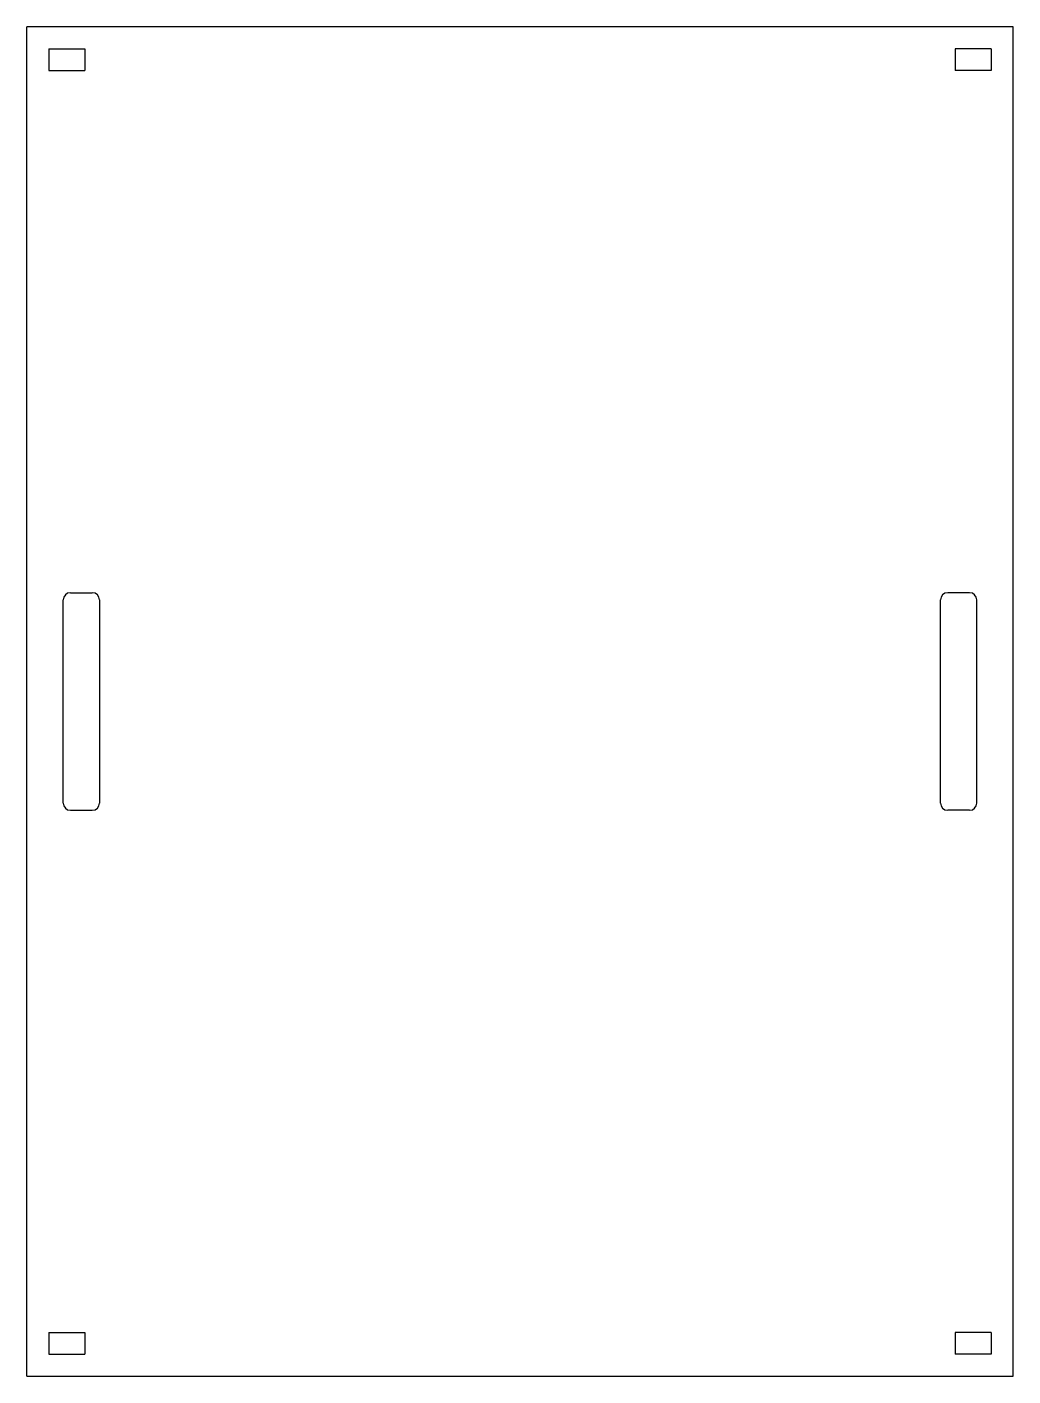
# Model space of a CAD drawing. Extents: x -68 to 68, y -118 to 68.
import ezdxf

# ---------------------------------------------------------------- set-up
doc = ezdxf.new("R2010")
doc.units = 0
doc.layers.add('VISIBLE', color=7, linetype='CONTINUOUS')

msp = doc.modelspace()

# ---------------------------------------------------------------- linework, layer by layer
at = {"layer": 'VISIBLE'}
for p, q in [((68, 68), (-68, 68)), ((-68, -118), (-68, 68)), ((68, -118), (68, 68)), ((-65, 65), (-65, 62)), ((-65, 65), (-60, 65)), ((-60, 65), (-60, 62)), ((65, 65), (60, 65)), ((60, 65), (60, 62)), ((65, 65), (65, 62)), ((-65, 62), (-60, 62)), ((65, 62), (60, 62)), ((-63, -39), (-63, -11)), ((-62, -10), (-59, -10)), ((-58, -11), (-58, -39)), ((58, -39), (58, -11)), ((62, -10), (59, -10)), ((63, -39), (63, -11)), ((-62, -40), (-59, -40)), ((62, -40), (59, -40)), ((-65, -112), (-60, -112)), ((-65, -112), (-65, -115)), ((-60, -112), (-60, -115)), ((65, -112), (60, -112)), ((60, -112), (60, -115)), ((65, -112), (65, -115)), ((-65, -115), (-60, -115)), ((65, -115), (60, -115)), ((-68, -118), (68, -118))]:
    msp.add_line(p, q, dxfattribs=at)
for centre, start, end in [((-62, -11), 90, 180), ((-59, -11), 0, 90), ((59, -11), 90, 180), ((62, -11), 0, 90), ((-62, -39), 180, 270), ((-59, -39), 270, 0), ((59, -39), 180, 270), ((62, -39), 270, 0)]:
    msp.add_arc(centre, 1, start, end, dxfattribs=at)

doc.saveas('drawing.dxf')
